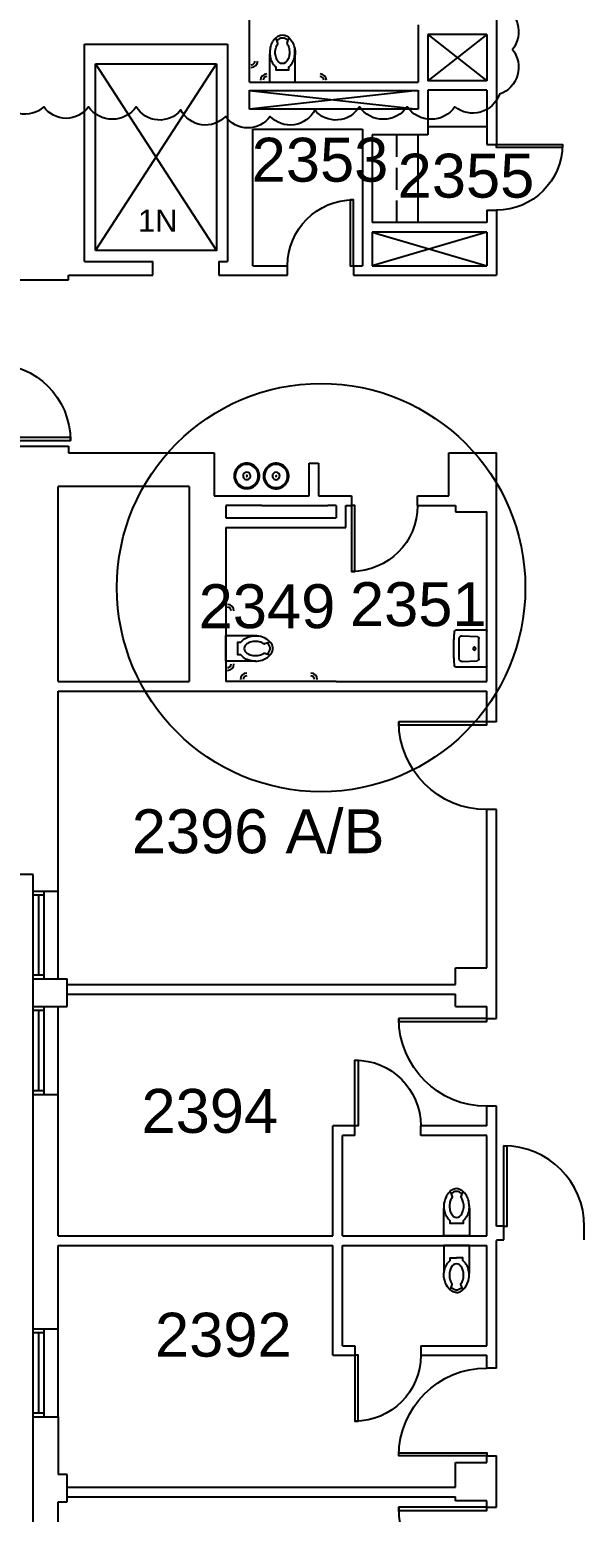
# Model space of a CAD drawing. Header units: inches. Extents: x -1132 to 7533, y -2240 to 4304.
# Drawn here: x 4698 to 5001, y 1436 to 2246 of the extents above; entities that cross this region are included whole.
import ezdxf

# ---------------------------------------------------------------- set-up
doc = ezdxf.new("R2010")
doc.units = ezdxf.units.IN
doc.header["$LTSCALE"] = 96
doc.header["$MEASUREMENT"] = 0
doc.linetypes.add('HIDDEN2', pattern=[0.1875, 0.125, -0.0625])
doc.layers.get('0').update_dxf_attribs({"linetype": 'CONTINUOUS'})
doc.layers.get('DEFPOINTS').update_dxf_attribs({"color": 31, "linetype": 'CONTINUOUS'})
for name, color, linetype in [('A-ANNO-ROOM', 4, 'CONTINUOUS'), ('A-ANNO-TEXT', 4, 'CONTINUOUS'), ('A-DOOR', 2, 'CONTINUOUS'), ('A-FLOR-CASE', 3, 'CONTINUOUS'), ('A-FLOR-CASE-UPPR', 3, 'HIDDEN2'), ('A-FLOR-EVTR', 1, 'CONTINUOUS'), ('A-FLOR-PFIX', 2, 'CONTINUOUS'), ('A-GLAZ', 2, 'CONTINUOUS'), ('A-GLAZ-SILL', 1, 'CONTINUOUS'), ('A-SHAFT', 1, 'CONTINUOUS'), ('A-WALL-FULL', 6, 'CONTINUOUS')]:
    doc.layers.add(name, color=color, linetype=linetype)
doc.styles.add('ARIAL', font='arial.ttf')

# ---------------------------------------------------------------- blocks, each defined once
blk = doc.blocks.new('P2477016')
for p, q in [((-3.6, -23.83), (-3.6, -23.83)), ((-2.5, -21.07), (-2.5, -21.07))]:
    blk.add_line(p, q)
blk.add_lwpolyline([(7, -14.88), (7, 0), (-7, 0), (-7, -14.88)])
for points in [[(-6.89, -16.21, -0.074934), (-6.34, -12.56, -0.085426), (-4.87, -9.67, -0.066386), (-3.5, -8.26), (-3.5, -6.71), (0, -6.71)], [(6.89, -16.21, 0.074934), (6.34, -12.56, 0.085426), (4.87, -9.67, 0.066386), (3.5, -8.26), (3.5, -6.71), (0, -6.71)], [(0, -25.75, -0.143932), (-2.5, -25.02, -0.107177), (-4.95, -22.56, -0.077997), (-6.43, -19.21, -0.065232), (-7, -14.88)], [(3.99, -23.72, -0.562484), (3.16, -23.53), (2.42, -21.3, -0.238976), (2.49, -20.85, 0.08035), (3.42, -18.98, 0.074934), (3.84, -16.21, 0.074934), (3.42, -13.45, 0.085426), (2.41, -11.46, 0.066386), (1.6, -10.62, 0.330534), (-1.7, -10.62, 0.066386), (-2.51, -11.46, 0.085426), (-3.52, -13.45, 0.074934), (-3.94, -16.21, 0.074934), (-3.52, -18.98, 0.08035), (-2.59, -20.85, -0.238976), (-2.52, -21.3), (-3.25, -23.5, -0.549653), (-4.07, -23.71)], [(0, -25.75, 0.143932), (2.5, -25.02, 0.107177), (4.95, -22.56, 0.077997), (6.43, -19.21, 0.065232), (7, -14.88)], [(-2.98, -22.67, 0.063273), (-1.69, -23.75, 0.143932), (0, -24.25)], [(0, -24.25, 0.143932), (1.69, -23.75, 0.059203), (2.9, -22.75)]]:
    blk.add_lwpolyline(points, format="xyb")
blk = doc.blocks.new('WC')
for p, q in [((-23.83, 5.11), (-23.83, 5.11)), ((-21.07, 4.02), (-21.07, 4.02))]:
    blk.add_line(p, q)
for points in [[(-16.21, 8.45, -0.074934), (-12.56, 7.9, -0.085426), (-9.67, 6.43, -0.066386), (-8.26, 5.06), (-6.71, 5.06), (-6.71, -1.94), (-8.26, -1.94, -0.066386), (-9.67, -3.31, -0.085426), (-12.56, -4.78, -0.111314), (-17.99, -5.2)], [(-16.4, 8.44, -0.022673), (-14.88, 8.51), (0, 8.51), (0, 4.53), (0, 1.51), (0, -1.51), (0, -5.49), (-14.88, -5.49)], [(-23.75, 5.53, 0.06085), (-25.02, 4.01, 0.143932), (-25.75, 1.51)], [(-25.75, 1.51, 0.143932), (-25.02, -0.99, 0.107177), (-22.56, -3.44, 0.077997), (-19.21, -4.92, 0.065232), (-14.88, -5.49)], [(-22.67, 4.49, 0.063273), (-23.75, 3.2, 0.143932), (-24.25, 1.51)], [(-24.25, 1.51, 0.143932), (-23.75, -0.18, 0.059203), (-22.75, -1.39)], [(-23.72, -2.48, -0.562484), (-23.53, -1.65), (-21.3, -0.91, -0.238976), (-20.85, -0.98, 0.08035), (-18.98, -1.91, 0.074934), (-16.21, -2.33, 0.074934), (-13.45, -1.91, 0.085426), (-11.46, -0.9, 0.066386), (-10.62, -0.09, 0.330534), (-10.62, 3.21, 0.066386), (-11.46, 4.02, 0.085426), (-13.45, 5.03, 0.074934), (-16.21, 5.45, 0.074934), (-18.98, 5.03, 0.08035), (-20.85, 4.1, -0.238976), (-21.3, 4.03), (-23.5, 4.76, -0.549653), (-23.71, 5.58)]]:
    blk.add_lwpolyline(points, format="xyb")
for centre, radius, start, end in [((-16.21, -3.93), 12.38, 90, 107.14164), ((-18.32, 0.47), 7.43, 126.67248, 136.57416), ((-17.04, -1.24), 9.56, 107.14164, 126.67248)]:
    blk.add_arc(centre, radius, start, end)
blk = doc.blocks.new('*U27')
for p, q in [((0, 0), (0, 0)), ((-42, 0), (-42, 0))]:
    blk.add_line(p, q)
blk.add_lwpolyline([(0, 0), (0, -42), (-1.75, -42), (-1.75, 0)], close=True)
blk.add_arc((0, 0), 42, 180, 270)
blk = doc.blocks.new('*U63')
for p, q in [((0, 0), (0, 0)), ((48, 0), (48, 0))]:
    blk.add_line(p, q)
blk.add_lwpolyline([(0, 0), (0, 48), (1.75, 48), (1.75, 0)], close=True)
blk.add_arc((0, 0), 48, 0, 90)
blk = doc.blocks.new('*U64')
for p, q in [((0, 0), (0, 0)), ((-48, 0), (-48, 0))]:
    blk.add_line(p, q)
blk.add_lwpolyline([(0, 0), (0, 48), (-1.75, 48), (-1.75, 0)], close=True)
blk.add_arc((0, 0), 48, 90, 180)
blk = doc.blocks.new('*U65')
for p, q in [((0, 0), (0, 0)), ((-36, 0), (-36, 0))]:
    blk.add_line(p, q)
blk.add_lwpolyline([(0, 0), (0, -36), (-1.75, -36), (-1.75, 0)], close=True)
blk.add_arc((0, 0), 36, 180, 270)
blk = doc.blocks.new('*U73')
for p, q in [((0, 0), (0, 0)), ((-36, 0), (-36, 0))]:
    blk.add_line(p, q)
blk.add_lwpolyline([(0, 0), (0, 36), (-1.75, 36), (-1.75, 0)], close=True)
blk.add_arc((0, 0), 36, 90, 180)
blk = doc.blocks.new('*U70')
for p, q in [((0, 0), (0, 0)), ((-46, 0), (-46, 0))]:
    blk.add_line(p, q)
blk.add_lwpolyline([(0, 0), (0, -46), (-1.75, -46), (-1.75, 0)], close=True)
blk.add_arc((0, 0), 46, 180, 270)
blk = doc.blocks.new('LAVHC4')
for p, q in [((-9.5, 0), (9.5, 0)), ((-10, -17.046589), (-10, -0.5)), ((-7.037044, -13.416795), (-6.580252, -5.19453)), ((-5.581791, -4.25), (5.581791, -4.25)), ((7.037044, -13.416795), (6.580252, -5.19453)), ((10, -0.5), (10, -17.046589)), ((-5.539354, -15), (5.539354, -15))]:
    blk.add_line(p, q)
for points in [[(-9.5, 0, 0.065543), (-9.648516, -0.019553, 0.087946), (-9.75, -0.066987, 0.043207), (-9.849429, -0.150571, 0.043207), (-9.933013, -0.25, 0.087946), (-9.980447, -0.351484, 0.065543), (-10, -0.5)], [(10, -0.5, 0.065543), (9.980447, -0.351484, 0.087946), (9.933013, -0.25, 0.043207), (9.849429, -0.150571, 0.043207), (9.75, -0.066987, 0.087946), (9.648516, -0.019553, 0.065543), (9.5, 0)], [(-5.581791, -4.25, 0.063221), (-5.869829, -4.286566, 0.085725), (-6.065686, -4.374874, 0.040781), (-6.261236, -4.53176, 0.040781), (-6.428729, -4.718307, 0.085725), (-6.527764, -4.908965, 0.063221), (-6.580252, -5.19453)], [(6.580252, -5.19453, 0.063221), (6.527764, -4.908965, 0.085725), (6.428729, -4.718307, 0.040781), (6.261236, -4.53176, 0.040781), (6.065686, -4.374874, 0.085725), (5.869829, -4.286566, 0.063221), (5.581791, -4.25)], [(-7.037044, -13.416795, 0.050866), (-7.020454, -13.776064, 0.073218), (-6.947859, -14.015861, 0.028563), (-6.762423, -14.357529, 0.050866), (-6.629034, -14.530823, 0.050866), (-6.463406, -14.673619, 0.028563), (-6.132551, -14.877722, 0.073218), (-5.897149, -14.963507, 0.050866), (-5.539354, -15)], [(5.539354, -15, 0.050866), (5.897149, -14.963507, 0.073218), (6.132551, -14.877722, 0.028563), (6.463406, -14.673619, 0.050866), (6.629034, -14.530823, 0.050866), (6.762423, -14.357529, 0.028563), (6.947859, -14.015861, 0.073218), (7.020454, -13.776064, 0.050866), (7.037044, -13.416795)], [(-10, -17.046589, 0.061553), (-9.982606, -17.187347, 0.084107), (-9.940741, -17.282697, 0.039062), (-9.865923, -17.379174, 0.039062), (-9.777011, -17.46284, 0.084107), (-9.686081, -17.513595, 0.061553), (-9.547619, -17.544316)], [(-9.547619, -17.544316, 0.007949), (-5.398899, -17.874775, 0.014949), (-3.186834, -17.949334, 0.000949), (0, -17.955385, 0.000949), (3.186834, -17.949334, 0.014949), (5.398899, -17.874775, 0.007949), (9.547619, -17.544316)], [(9.547619, -17.544316, 0.061553), (9.686081, -17.513595, 0.084107), (9.777011, -17.46284, 0.039062), (9.865923, -17.379174, 0.039062), (9.940741, -17.282697, 0.084107), (9.982606, -17.187347, 0.061553), (10, -17.046589)]]:
    blk.add_lwpolyline(points, format="xyb")
blk.add_lwpolyline([(0.704769, -7.006515, -0.043661), (0.649519, -7.125, -0.043661), (0.574533, -7.232091, -0.043661), (0.482091, -7.324533, -0.043661), (0.375, -7.399519, -0.043661), (0.256515, -7.454769, -0.043661), (0.130236, -7.488606, -0.043661), (0, -7.5, -0.043661), (-0.130236, -7.488606, -0.043661), (-0.256515, -7.454769, -0.043661), (-0.375, -7.399519, -0.043661), (-0.482091, -7.324533, -0.043661), (-0.574533, -7.232091, -0.043661), (-0.649519, -7.125, -0.043661), (-0.704769, -7.006515, -0.043661), (-0.738606, -6.880236, -0.043661), (-0.75, -6.75, -0.043661), (-0.738606, -6.619764, -0.043661), (-0.704769, -6.493485, -0.043661), (-0.649519, -6.375, -0.043661), (-0.574533, -6.267909, -0.043661), (-0.482091, -6.175467, -0.043661), (-0.375, -6.100481, -0.043661), (-0.256515, -6.045231, -0.043661), (-0.130236, -6.011394, -0.043661), (0, -6, -0.043661), (0.130236, -6.011394, -0.043661), (0.256515, -6.045231, -0.043661), (0.375, -6.100481, -0.043661), (0.482091, -6.175467, -0.043661), (0.574533, -6.267909, -0.043661), (0.649519, -6.375, -0.043661), (0.704769, -6.493485, -0.043661), (0.738606, -6.619764, -0.043661), (0.75, -6.75, -0.043661), (0.738606, -6.880236, -0.043661)], format="xyb", close=True)
blk = doc.blocks.new('*U901')
for p, q in [((0, 0), (0, 0)), ((36, 0), (36, 0))]:
    blk.add_line(p, q)
blk.add_lwpolyline([(0, 0), (0, -36), (1.75, -36), (1.75, 0)], close=True)
blk.add_arc((0, 0), 36, 270, 0)
blk = doc.blocks.new('*U67')
for p, q in [((0, 0), (0, 0)), ((36, 0), (36, 0))]:
    blk.add_line(p, q)
blk.add_lwpolyline([(0, 0), (0, 36), (1.75, 36), (1.75, 0)], close=True)
blk.add_arc((0, 0), 36, 0, 90)

msp = doc.modelspace()

# ---------------------------------------------------------------- linework, layer by layer
at = {"layer": 'A-DOOR'}
msp.add_line((5001.05, 1584.64), (5001.05, 1592.14), dxfattribs=at)
at = {"layer": 'A-FLOR-CASE'}
for p, q in [((4910.3, 2140.15), (4910.3, 2188.15)), ((4947.8, 2192.4), (4915.55, 2192.4))]:
    msp.add_line(p, q, dxfattribs=at)
at = {"layer": 'A-FLOR-CASE-UPPR'}
msp.add_line((4898.8, 2140.15), (4898.8, 2188.15), dxfattribs=at)
at = {"layer": 'A-FLOR-EVTR'}
for p, q in [((4734.3, 2124.87), (4734.3, 2226.89)), ((4734.3, 2226.89), (4800.3, 2226.89)), ((4734.3, 2124.87), (4800.3, 2226.89)), ((4734.3, 2226.89), (4800.3, 2124.87))]:
    msp.add_line(p, q, dxfattribs=at)
msp.add_lwpolyline([(4800.3, 2226.89), (4800.3, 2124.9), (4734.3, 2124.9)], dxfattribs=at)
at = {"layer": 'A-FLOR-PFIX'}
for points in [[(4829.36, 2233.11, 0.074934), (4829.91, 2229.46, 0.085426), (4831.38, 2226.57, 0.066386), (4832.75, 2225.17), (4832.75, 2223.61), (4839.75, 2223.61), (4839.75, 2225.17, 0.066386), (4841.12, 2226.57, 0.085426), (4842.59, 2229.46, 0.111314), (4843.01, 2234.89)], [(4840.29, 2240.62, 0.562484), (4839.46, 2240.43), (4838.73, 2238.2, 0.238976), (4838.79, 2237.76, -0.08035), (4839.72, 2235.88, -0.074934), (4840.14, 2233.11, -0.074934), (4839.72, 2230.35, -0.085426), (4838.72, 2228.36, -0.066386), (4837.9, 2227.53, -0.330534), (4834.6, 2227.53, -0.066386), (4833.79, 2228.36, -0.085426), (4832.78, 2230.35, -0.074934), (4832.36, 2233.11, -0.074934), (4832.78, 2235.88, -0.08035), (4833.71, 2237.76, 0.238976), (4833.78, 2238.2), (4833.05, 2240.41, 0.549653), (4832.23, 2240.61)], [(4832.28, 2240.65, -0.06085), (4833.8, 2241.92, -0.143932), (4836.3, 2242.65)], [(4833.32, 2239.57, -0.063273), (4834.61, 2240.66, -0.143932), (4836.3, 2241.15)], [(4836.3, 2242.65, -0.143932), (4838.8, 2241.92, -0.107177), (4841.25, 2239.47, -0.077997), (4842.73, 2236.11, -0.065232), (4843.3, 2231.78)], [(4836.3, 2241.15, -0.143932), (4837.99, 2240.66, -0.059203), (4839.2, 2239.65)], [(4829.37, 2233.3, 0.022673), (4829.3, 2231.78), (4829.3, 2216.9), (4833.28, 2216.9), (4836.3, 2216.9), (4839.32, 2216.9), (4843.3, 2216.9), (4843.3, 2231.78)], [(4821.7, 1900.72, -0.022673), (4820.17, 1900.65), (4805.3, 1900.65), (4805.3, 1904.63), (4805.3, 1907.65), (4805.3, 1910.67), (4805.3, 1914.65), (4820.17, 1914.65)], [(4821.51, 1900.71, -0.074934), (4817.86, 1901.26, -0.085426), (4814.97, 1902.73, -0.066386), (4813.56, 1904.1), (4812.01, 1904.1), (4812.01, 1911.1), (4813.56, 1911.1, -0.066386), (4814.97, 1912.47, -0.085426), (4817.86, 1913.94, -0.111314), (4823.29, 1914.36)], [(4829.02, 1911.64, -0.562484), (4828.83, 1910.81), (4826.6, 1910.08, -0.238976), (4826.15, 1910.14, 0.08035), (4824.28, 1911.07, 0.074934), (4821.51, 1911.49, 0.074934), (4818.75, 1911.07, 0.085426), (4816.76, 1910.07, 0.066386), (4815.92, 1909.25, 0.330534), (4815.92, 1905.95, 0.066386), (4816.76, 1905.14, 0.085426), (4818.75, 1904.13, 0.074934), (4821.51, 1903.71, 0.074934), (4824.28, 1904.13, 0.08035), (4826.15, 1905.06, -0.238976), (4826.6, 1905.13), (4828.8, 1904.4, -0.549653), (4829.01, 1903.58)], [(4831.05, 1907.65, 0.143932), (4830.31, 1910.15, 0.107177), (4827.86, 1912.6, 0.077997), (4824.51, 1914.08, 0.065232), (4820.17, 1914.65)], [(4827.97, 1904.68, 0.063273), (4829.05, 1905.97, 0.143932), (4829.55, 1907.65)], [(4829.55, 1907.65, 0.143932), (4829.05, 1909.34, 0.059203), (4828.05, 1910.55)], [(4829.05, 1903.63, 0.06085), (4830.31, 1905.15, 0.143932), (4831.05, 1907.65)]]:
    msp.add_lwpolyline(points, format="xyb", dxfattribs=at)
at = {"layer": 'A-FLOR-PFIX', "flags": 128}
for points in [[(4823.73, 2001.81), (4823.73, 2002.09), (4823.71, 2002.37), (4823.68, 2002.64), (4823.65, 2002.92), (4823.6, 2003.19), (4823.54, 2003.46), (4823.47, 2003.73), (4823.38, 2004), (4823.29, 2004.26), (4823.19, 2004.51), (4823.08, 2004.77), (4822.95, 2005.02), (4822.82, 2005.26), (4822.68, 2005.5), (4822.53, 2005.73), (4822.37, 2005.96), (4822.2, 2006.18), (4822.02, 2006.39), (4821.83, 2006.59), (4821.64, 2006.79), (4821.44, 2006.98), (4821.23, 2007.16), (4821.01, 2007.33), (4820.78, 2007.5), (4820.55, 2007.65), (4820.32, 2007.8), (4820.08, 2007.94), (4819.83, 2008.06), (4819.58, 2008.18), (4819.32, 2008.28), (4819.06, 2008.38), (4818.8, 2008.47), (4818.53, 2008.54), (4818.26, 2008.6), (4817.99, 2008.66), (4817.71, 2008.7), (4817.44, 2008.73), (4817.16, 2008.75), (4816.88, 2008.76), (4816.61, 2008.76), (4816.33, 2008.74), (4816.05, 2008.72), (4815.78, 2008.68), (4815.51, 2008.64), (4815.23, 2008.58), (4814.97, 2008.51), (4814.7, 2008.43), (4814.44, 2008.35), (4814.18, 2008.25), (4813.92, 2008.14), (4813.67, 2008.02), (4813.43, 2007.89), (4813.19, 2007.75), (4812.95, 2007.6), (4812.73, 2007.44), (4812.51, 2007.27), (4812.29, 2007.1), (4812.08, 2006.91), (4811.88, 2006.72), (4811.69, 2006.52), (4811.51, 2006.31), (4811.33, 2006.1), (4811.17, 2005.87), (4811.01, 2005.65), (4810.86, 2005.41), (4810.72, 2005.17), (4810.59, 2004.92), (4810.48, 2004.67), (4810.37, 2004.42), (4810.27, 2004.16), (4810.18, 2003.9), (4810.1, 2003.63), (4810.04, 2003.36), (4809.98, 2003.09), (4809.93, 2002.82), (4809.9, 2002.54), (4809.88, 2002.26), (4809.87, 2001.99), (4809.86, 2001.84)], [(4839.73, 2001.78), (4839.73, 2002.06), (4839.71, 2002.34), (4839.68, 2002.61), (4839.65, 2002.89), (4839.6, 2003.16), (4839.54, 2003.43), (4839.47, 2003.7), (4839.38, 2003.97), (4839.29, 2004.23), (4839.19, 2004.49), (4839.08, 2004.74), (4838.95, 2004.99), (4838.82, 2005.23), (4838.68, 2005.47), (4838.53, 2005.7), (4838.37, 2005.93), (4838.2, 2006.15), (4838.02, 2006.36), (4837.83, 2006.57), (4837.64, 2006.76), (4837.44, 2006.95), (4837.23, 2007.13), (4837.01, 2007.31), (4836.78, 2007.47), (4836.55, 2007.63), (4836.32, 2007.77), (4836.08, 2007.91), (4835.83, 2008.03), (4835.58, 2008.15), (4835.32, 2008.26), (4835.06, 2008.35), (4834.8, 2008.44), (4834.53, 2008.51), (4834.26, 2008.58), (4833.99, 2008.63), (4833.71, 2008.67), (4833.44, 2008.7), (4833.16, 2008.72), (4832.88, 2008.73), (4832.61, 2008.73), (4832.33, 2008.72), (4832.05, 2008.69), (4831.78, 2008.66), (4831.51, 2008.61), (4831.23, 2008.55), (4830.97, 2008.48), (4830.7, 2008.41), (4830.44, 2008.32), (4830.18, 2008.22), (4829.92, 2008.11), (4829.67, 2007.99), (4829.43, 2007.86), (4829.19, 2007.72), (4828.95, 2007.57), (4828.73, 2007.41), (4828.51, 2007.24), (4828.29, 2007.07), (4828.08, 2006.88), (4827.88, 2006.69), (4827.69, 2006.49), (4827.51, 2006.28), (4827.33, 2006.07), (4827.17, 2005.85), (4827.01, 2005.62), (4826.86, 2005.38), (4826.72, 2005.14), (4826.59, 2004.9), (4826.48, 2004.65), (4826.37, 2004.39), (4826.27, 2004.13), (4826.18, 2003.87), (4826.1, 2003.6), (4826.04, 2003.33), (4825.98, 2003.06), (4825.93, 2002.79), (4825.9, 2002.51), (4825.88, 2002.24), (4825.87, 2001.96), (4825.86, 2001.81)], [(4809.86, 2001.84), (4809.87, 2001.56), (4809.88, 2001.28), (4809.91, 2001.01), (4809.95, 2000.73), (4810, 2000.46), (4810.06, 2000.19), (4810.13, 1999.92), (4810.21, 1999.66), (4810.3, 1999.39), (4810.41, 1999.14), (4810.52, 1998.88), (4810.64, 1998.63), (4810.77, 1998.39), (4810.92, 1998.15), (4811.07, 1997.92), (4811.23, 1997.69), (4811.4, 1997.47), (4811.58, 1997.26), (4811.76, 1997.06), (4811.96, 1996.86), (4812.16, 1996.67), (4812.37, 1996.49), (4812.59, 1996.32), (4812.81, 1996.15), (4813.04, 1996), (4813.28, 1995.85), (4813.52, 1995.72), (4813.77, 1995.59), (4814.02, 1995.47), (4814.27, 1995.37), (4814.53, 1995.27), (4814.8, 1995.19), (4815.06, 1995.11), (4815.33, 1995.05), (4815.61, 1994.99), (4815.88, 1994.95), (4816.16, 1994.92), (4816.43, 1994.9), (4816.71, 1994.89), (4816.99, 1994.89), (4817.26, 1994.91), (4817.54, 1994.93), (4817.82, 1994.97), (4818.09, 1995.01), (4818.36, 1995.07), (4818.63, 1995.14), (4818.9, 1995.22), (4819.16, 1995.31), (4819.42, 1995.41), (4819.67, 1995.52), (4819.92, 1995.64), (4820.17, 1995.76), (4820.41, 1995.9), (4820.64, 1996.05), (4820.87, 1996.21), (4821.09, 1996.38), (4821.3, 1996.56), (4821.51, 1996.74), (4821.71, 1996.93), (4821.9, 1997.13), (4822.09, 1997.34), (4822.26, 1997.56), (4822.43, 1997.78), (4822.58, 1998.01), (4822.73, 1998.24), (4822.87, 1998.48), (4823, 1998.73), (4823.12, 1998.98), (4823.23, 1999.23), (4823.33, 1999.49), (4823.42, 1999.75), (4823.49, 2000.02), (4823.56, 2000.29), (4823.62, 2000.56), (4823.66, 2000.83), (4823.69, 2001.11), (4823.72, 2001.39), (4823.73, 2001.66), (4823.73, 2001.81)], [(4825.86, 2001.81), (4825.87, 2001.53), (4825.88, 2001.26), (4825.91, 2000.98), (4825.95, 2000.7), (4826, 2000.43), (4826.06, 2000.16), (4826.13, 1999.89), (4826.21, 1999.63), (4826.3, 1999.37), (4826.41, 1999.11), (4826.52, 1998.85), (4826.64, 1998.61), (4826.77, 1998.36), (4826.92, 1998.12), (4827.07, 1997.89), (4827.23, 1997.67), (4827.4, 1997.45), (4827.58, 1997.23), (4827.76, 1997.03), (4827.96, 1996.83), (4828.16, 1996.64), (4828.37, 1996.46), (4828.59, 1996.29), (4828.81, 1996.12), (4829.04, 1995.97), (4829.28, 1995.82), (4829.52, 1995.69), (4829.77, 1995.56), (4830.02, 1995.44), (4830.27, 1995.34), (4830.53, 1995.24), (4830.8, 1995.16), (4831.06, 1995.08), (4831.33, 1995.02), (4831.61, 1994.97), (4831.88, 1994.92), (4832.16, 1994.89), (4832.43, 1994.87), (4832.71, 1994.86), (4832.99, 1994.87), (4833.26, 1994.88), (4833.54, 1994.9), (4833.82, 1994.94), (4834.09, 1994.98), (4834.36, 1995.04), (4834.63, 1995.11), (4834.9, 1995.19), (4835.16, 1995.28), (4835.42, 1995.38), (4835.67, 1995.49), (4835.92, 1995.61), (4836.17, 1995.74), (4836.41, 1995.88), (4836.64, 1996.03), (4836.87, 1996.18), (4837.09, 1996.35), (4837.3, 1996.53), (4837.51, 1996.71), (4837.71, 1996.9), (4837.9, 1997.1), (4838.09, 1997.31), (4838.26, 1997.53), (4838.43, 1997.75), (4838.58, 1997.98), (4838.73, 1998.21), (4838.87, 1998.45), (4839, 1998.7), (4839.12, 1998.95), (4839.23, 1999.2), (4839.33, 1999.46), (4839.42, 1999.73), (4839.49, 1999.99), (4839.56, 2000.26), (4839.62, 2000.53), (4839.66, 2000.81), (4839.69, 2001.08), (4839.72, 2001.36), (4839.73, 2001.64), (4839.73, 2001.78)]]:
    msp.add_lwpolyline(points, dxfattribs=at)
at = {"layer": 'A-FLOR-PFIX'}
for centre, radius, start, end in [((4841.74, 2233.11), 12.38, 162.85836, 180), ((4839.05, 2233.95), 9.56, 143.32752, 162.85836), ((4837.34, 2235.22), 7.43, 133.42584, 143.32752), ((4819.3, 2228.4), 3.5, 270, 0), ((4819.3, 2228.4), 2, 270, 0), ((4827.8, 2217.9), 3.5, 90, 180), ((4827.8, 2217.9), 2, 90, 180), ((4856.8, 2217.9), 3.5, 0, 90), ((4856.8, 2217.9), 2, 0, 90), ((4816.8, 2001.83), 6.41, 359.89841, 179.89841), ((4816.8, 2001.83), 6.32, 359.89841, 179.89841), ((4832.8, 2001.8), 6.41, 359.89841, 179.89841), ((4832.8, 2001.8), 6.32, 359.89841, 179.89841), ((4816.8, 2001.83), 6.41, 179.89841, 359.89841), ((4816.8, 2001.83), 6.32, 179.89841, 359.89841), ((4816.8, 2001.83), 2.03, 359.89841, 179.89841), ((4816.8, 2001.83), 2.03, 179.89841, 359.89841), ((4816.8, 2001.83), 0.25, 359.89841, 179.89841), ((4816.8, 2001.83), 0.25, 179.89841, 359.89841), ((4832.8, 2001.8), 6.41, 179.89841, 359.89841), ((4832.8, 2001.8), 6.32, 179.89841, 359.89841), ((4832.8, 2001.8), 2.03, 359.89841, 179.89841), ((4832.8, 2001.8), 2.03, 179.89841, 359.89841), ((4832.8, 2001.8), 0.25, 359.89841, 179.89841), ((4832.8, 2001.8), 0.25, 179.89841, 359.89841), ((4806.3, 1928.15), 3.5, 0, 90), ((4806.3, 1928.15), 2, 0, 90), ((4822.34, 1910.4), 9.56, 287.14164, 306.67248), ((4823.62, 1908.69), 7.43, 306.67248, 316.57416), ((4806.3, 1899.15), 3.5, 270, 0), ((4806.3, 1899.15), 2, 270, 0), ((4821.51, 1913.1), 12.38, 270, 287.14164), ((4816.8, 1890.65), 3.5, 90, 180), ((4816.8, 1890.65), 2, 90, 180), ((4851.8, 1890.65), 3.5, 0, 90), ((4851.8, 1890.65), 2, 0, 90)]:
    msp.add_arc(centre, radius, start, end, dxfattribs=at)
at = {"layer": 'A-GLAZ'}
for p, q in [((4700.3, 1729.15), (4700.3, 1773.16)), ((4703.3, 1729.15), (4703.3, 1773.16)), ((4706.3, 1729.15), (4706.3, 1773.16)), ((4700.3, 1666.16), (4700.3, 1710.14)), ((4703.3, 1666.16), (4703.3, 1710.14)), ((4706.3, 1666.16), (4706.3, 1710.14)), ((4700.3, 1490.15), (4700.3, 1534.16)), ((4703.3, 1490.15), (4703.3, 1534.16)), ((4706.3, 1490.15), (4706.3, 1534.16))]:
    msp.add_line(p, q, dxfattribs=at)
at = {"layer": 'A-GLAZ-SILL'}
for p, q in [((4713.8, 1727.15), (4713.8, 1775.16)), ((4713.8, 1664.16), (4713.8, 1712.15)), ((4713.8, 1488.15), (4713.8, 1536.16))]:
    msp.add_line(p, q, dxfattribs=at)
at = {"layer": 'A-SHAFT'}
for points in [[(4915.55, 2242.9), (4947.8, 2217.65)], [(4947.8, 2242.9), (4915.55, 2217.65)], [(4818.3, 2212.28), (4910.3, 2202.15)], [(4910.06, 2212.28), (4818.3, 2202.15)], [(4885.3, 2134.9), (4947.8, 2116.65)], [(4947.8, 2134.9), (4885.3, 2116.65)]]:
    msp.add_lwpolyline(points, dxfattribs=at)
at = {"layer": 'A-WALL-FULL'}
for p, q in [((4818.3, 2216.9), (4818.3, 2350.15)), ((4953.05, 2310.4), (4953.05, 2182.9)), ((4910.3, 2248.15), (4910.3, 2216.9)), ((4947.8, 2242.9), (4915.55, 2242.9)), ((4915.55, 2242.9), (4915.55, 2217.65)), ((4947.8, 2242.9), (4947.8, 2217.65)), ((4728.3, 2118.9), (4728.3, 2237.64)), ((4728.3, 2237.64), (4806.3, 2237.64)), ((4806.3, 2237.64), (4806.3, 2118.9)), ((4818.3, 2216.9), (4910.3, 2216.9)), ((4818.3, 2202.15), (4818.3, 2212.4)), ((4818.3, 2212.28), (4910.06, 2212.28)), ((4910.3, 2212.4), (4910.3, 2202.15)), ((4947.8, 2217.65), (4915.55, 2217.65)), ((4915.55, 2212.4), (4915.55, 2188.15)), ((4947.8, 2212.4), (4915.55, 2212.4)), ((4947.8, 2212.4), (4947.8, 2182.9)), ((4910.3, 2202.15), (4818.3, 2202.15)), ((4820.05, 2191.15), (4880.05, 2191.15)), ((4820.05, 2116.65), (4820.05, 2191.12)), ((4880.05, 2191.15), (4880.05, 2116.65)), ((4885.3, 2188.15), (4885.3, 2140.15)), ((4915.55, 2188.15), (4885.3, 2188.15)), ((4947.8, 2182.9), (4953.05, 2182.9)), ((4947.8, 2146.9), (4947.8, 2140.15)), ((4947.8, 2146.9), (4953.05, 2146.9)), ((4953.05, 2146.9), (4953.05, 2111.4)), ((4947.8, 2140.15), (4885.3, 2140.15)), ((4885.3, 2134.9), (4885.3, 2116.65)), ((4947.8, 2134.9), (4885.3, 2134.9)), ((4947.8, 2134.9), (4947.8, 2116.65)), ((4728.3, 2118.9), (4765.55, 2118.9)), ((4765.55, 2111.4), (4765.55, 2118.9)), ((4801.55, 2118.9), (4801.55, 2111.4)), ((4801.55, 2118.9), (4806.3, 2118.9)), ((4820.05, 2116.65), (4839.05, 2116.65)), ((4839.05, 2111.4), (4839.05, 2116.65)), ((4875.05, 2116.65), (4880.05, 2116.65)), ((4875.05, 2116.65), (4875.05, 2111.4)), ((4885.3, 2116.65), (4947.8, 2116.65)), ((4678.55, 2108.9), (4719.55, 2108.9)), ((4719.55, 2111.4), (4765.55, 2111.4)), ((4719.55, 2108.9), (4719.55, 2111.4)), ((4801.55, 2111.4), (4839.05, 2111.4)), ((4875.05, 2111.4), (4953.05, 2111.4)), ((4678.55, 2018.15), (4719.55, 2018.15)), ((4719.55, 2018.15), (4719.55, 2014.4)), ((4719.55, 2014.4), (4799.05, 2014.4)), ((4799.05, 2014.4), (4799.05, 1990.9)), ((4850.8, 1990.9), (4850.8, 2008.78)), ((4850.8, 2008.78), (4856.05, 2008.78)), ((4856.05, 2008.78), (4856.05, 1990.9)), ((4927.05, 1990.9), (4927.05, 2014.4)), ((4927.05, 2014.4), (4953.05, 2014.4)), ((4953.05, 1867.62), (4953.05, 2014.4)), ((4785.3, 1996.12), (4713.8, 1996.12)), ((4713.8, 1889.65), (4713.8, 1996.12)), ((4785.3, 1996.12), (4785.3, 1889.65)), ((4799.05, 1990.9), (4850.8, 1990.9)), ((4825.05, 1985.65), (4805.3, 1985.65)), ((4805.3, 1985.53), (4805.3, 1978.9)), ((4825.05, 1985.65), (4861.05, 1985.65)), ((4856.05, 1990.9), (4861.05, 1990.9)), ((4861.05, 1990.9), (4874.05, 1990.9)), ((4865.55, 1985.65), (4861.05, 1985.65)), ((4865.55, 1985.65), (4865.55, 1978.9)), ((4870.8, 1973.65), (4870.8, 1985.65)), ((4870.8, 1985.65), (4874.05, 1985.65)), ((4874.05, 1990.9), (4874.05, 1985.65)), ((4910.05, 1985.65), (4910.05, 1990.9)), ((4910.05, 1990.9), (4927.05, 1990.9)), ((4910.05, 1985.65), (4930.82, 1985.65)), ((4930.82, 1985.65), (4930.82, 1982.2)), ((4805.3, 1978.9), (4865.55, 1978.9)), ((4930.82, 1982.2), (4947.8, 1982.2)), ((4947.8, 1889.65), (4947.8, 1982.2)), ((4805.3, 1973.65), (4870.8, 1973.65)), ((4805.3, 1973.65), (4805.3, 1889.53)), ((4713.8, 1889.65), (4785.3, 1889.65)), ((4865.55, 1889.65), (4805.3, 1889.53)), ((4865.55, 1889.65), (4947.8, 1889.65)), ((4713.8, 1775.16), (4713.8, 1884.4)), ((4713.8, 1884.4), (4947.8, 1884.4)), ((4947.8, 1867.62), (4947.8, 1884.4)), ((4953.05, 1867.62), (4947.8, 1867.62)), ((4953.05, 1819.62), (4947.8, 1819.62)), ((4947.8, 1733.17), (4947.8, 1819.62)), ((4953.05, 1705.62), (4953.05, 1819.62)), ((4700.31, 1784.15), (4577.07, 1784.15)), ((4700.31, 1773.16), (4700.31, 1784.15)), ((4700.3, 1775.16), (4713.8, 1775.16)), ((4700.31, 1773.16), (4706.3, 1773.16)), ((4706.3, 1773.16), (4706.3, 1775.16)), ((4930.82, 1733.17), (4947.8, 1733.17)), ((4930.82, 1724.15), (4930.82, 1733.17)), ((4700.3, 1727.15), (4718.8, 1727.15)), ((4706.3, 1729.15), (4700.31, 1729.15)), ((4700.31, 1710.14), (4700.31, 1729.15)), ((4706.3, 1727.15), (4706.3, 1729.15)), ((4718.8, 1712.15), (4718.8, 1727.15)), ((4718.8, 1724.15), (4930.82, 1724.15)), ((4718.8, 1718.9), (4930.82, 1718.9)), ((4930.82, 1712.17), (4930.82, 1718.9)), ((4700.31, 1712.15), (4718.8, 1712.15)), ((4700.31, 1710.14), (4706.3, 1710.14)), ((4706.3, 1710.14), (4706.3, 1712.15)), ((4930.82, 1712.17), (4947.8, 1712.17)), ((4947.8, 1705.62), (4947.8, 1712.17)), ((4947.8, 1705.62), (4953.05, 1705.62)), ((4700.3, 1322.14), (4700.31, 1666.16)), ((4700.3, 1664.16), (4713.8, 1664.16)), ((4706.3, 1666.16), (4700.31, 1666.16)), ((4706.3, 1664.16), (4706.3, 1666.16)), ((4713.8, 1586.9), (4713.8, 1664.16)), ((4953.05, 1657.62), (4947.8, 1657.62)), ((4947.8, 1646.9), (4947.8, 1657.62)), ((4953.05, 1592.14), (4953.05, 1657.62)), ((4863.8, 1586.9), (4863.8, 1646.9)), ((4875.8, 1646.9), (4863.8, 1646.9)), ((4875.8, 1641.65), (4875.8, 1646.9)), ((4947.8, 1646.9), (4911.8, 1646.9)), ((4911.8, 1641.65), (4911.8, 1646.9)), ((4869.05, 1586.9), (4869.05, 1641.65)), ((4875.8, 1641.65), (4869.05, 1641.65)), ((4947.8, 1641.65), (4911.8, 1641.65)), ((4947.8, 1586.9), (4947.8, 1641.65)), ((4713.8, 1586.9), (4863.8, 1586.9)), ((4869.05, 1586.9), (4947.8, 1586.9)), ((4957.05, 1592.14), (4953.05, 1592.14)), ((4957.05, 1584.64), (4957.05, 1592.14)), ((4713.8, 1581.65), (4863.8, 1581.65)), ((4713.8, 1536.16), (4713.8, 1581.65)), ((4863.8, 1521.65), (4863.8, 1581.65)), ((4869.05, 1526.9), (4869.05, 1581.65)), ((4869.05, 1581.65), (4947.8, 1581.65)), ((4947.8, 1526.9), (4947.8, 1581.65)), ((4953.05, 1584.64), (4957.05, 1584.64)), ((4953.05, 1514.65), (4953.05, 1584.28)), ((4700.3, 1536.16), (4713.8, 1536.16)), ((4700.3, 1534.16), (4706.3, 1534.16)), ((4706.3, 1534.16), (4706.3, 1536.16)), ((4869.05, 1526.9), (4875.8, 1526.9)), ((4875.8, 1526.9), (4875.8, 1521.65)), ((4911.8, 1526.9), (4947.8, 1526.9)), ((4911.8, 1526.9), (4911.8, 1521.65)), ((4863.8, 1521.65), (4875.8, 1521.65)), ((4911.8, 1521.65), (4947.8, 1521.65)), ((4947.8, 1514.65), (4947.8, 1521.65)), ((4953.05, 1514.65), (4947.8, 1514.65)), ((4706.3, 1490.15), (4700.3, 1490.15)), ((4706.3, 1488.15), (4706.3, 1490.15)), ((4700.3, 1488.15), (4713.8, 1488.15)), ((4713.8, 1488.15), (4713.8, 1456.65)), ((4947.8, 1466.71), (4953.05, 1466.71)), ((4947.8, 1463.17), (4947.8, 1466.71)), ((4953.05, 1438.65), (4953.05, 1466.71)), ((4930.81, 1449.65), (4930.81, 1463.17)), ((4930.81, 1463.17), (4947.8, 1463.17)), ((4718.8, 1456.65), (4713.8, 1456.65)), ((4718.8, 1441.65), (4718.8, 1456.65)), ((4718.8, 1449.65), (4930.81, 1449.65)), ((4713.8, 1410.15), (4713.8, 1441.65)), ((4713.8, 1441.65), (4718.8, 1441.65)), ((4718.8, 1444.4), (4930.81, 1444.4)), ((4930.81, 1442.16), (4930.81, 1444.4)), ((4947.8, 1442.16), (4930.81, 1442.16)), ((4947.8, 1438.65), (4947.8, 1442.16)), ((4947.8, 1438.65), (4953.05, 1438.65))]:
    msp.add_line(p, q, dxfattribs=at)
at = {"layer": 'DEFPOINTS'}
msp.add_lwpolyline([(4954.8, 2259.05, -0.520567), (4961.76, 2234.7, -0.520567), (4961.76, 2234.7, -0.520567), (4954.8, 2210.36, -0.520567), (4954.8, 2210.36, -0.520567), (4930.45, 2203.41, -0.520567), (4930.45, 2203.41, -0.520567), (4904.35, 2203.41, -0.520567), (4904.35, 2203.41, -0.520567), (4878.26, 2203.41, -0.520567), (4878.26, 2203.41, -0.520567), (4853.9, 2201.67, -0.520567), (4853.9, 2201.67, -0.520567), (4829.55, 2198.19, -0.520567), (4829.55, 2198.19, -0.520567), (4805.2, 2198.19, -0.520567), (4805.2, 2198.19, -0.520567), (4780.84, 2201.67, -0.520567), (4780.84, 2201.67, -0.520567), (4756.49, 2203.41, -0.520567), (4756.49, 2203.41, -0.520567), (4730.39, 2203.41, -0.520567), (4730.39, 2203.41, -0.520567), (4706.04, 2203.41, -0.520567), (4706.04, 2203.41, -0.520567), (4681.69, 2208.62, -0.520567)], format="xyb", dxfattribs=at)
msp.add_circle((4857.38, 1940.86), 111.46, dxfattribs=at)

# ---------------------------------------------------------------- block references
at = {"layer": 'A-DOOR', "xscale": -1, "rotation": 90}
for name, p in [('*U901', (4953.05, 2182.9)), ('*U27', (4678.55, 2021.15)), ('*U63', (4947.8, 1867.62)), ('*U63', (4947.8, 1705.62)), ('*U64', (4947.8, 1466.71)), ('*U63', (4947.8, 1438.65))]:
    msp.add_blockref(name, p, dxfattribs=at)
at = {"layer": 'A-DOOR', "xscale": -1}
for name, p in [('*U67', (4875.05, 2116.65)), ('*U65', (4874.05, 1985.65)), ('*U73', (4875.8, 1646.9)), ('*U65', (4875.8, 1521.65))]:
    msp.add_blockref(name, p, dxfattribs=at)
at = {"layer": 'A-DOOR', "xscale": 0.9565217391300394, "yscale": 0.9565217391300394, "zscale": 0.9565217391300394, "rotation": 179.9999999999999}
msp.add_blockref('*U70', (4957.05, 1592.08), dxfattribs=at)
at = {"layer": 'A-FLOR-PFIX', "xscale": -1, "rotation": 269.9999999999999}
msp.add_blockref('LAVHC4', (4947.8, 1907.53), dxfattribs=at)
at = {"layer": 'A-FLOR-PFIX', "rotation": 270}
msp.add_blockref('WC', (4929.79, 1586.9), dxfattribs=at)
at = {"layer": 'A-FLOR-PFIX'}
msp.add_blockref('P2477016', (4931.31, 1581.65), dxfattribs=at)

# ---------------------------------------------------------------- texts
at = {"layer": 'A-ANNO-ROOM', "style": 'ARIAL'}
for s, p in [('2353', (4819.49, 2162.5)), ('2355', (4899.17, 2153.79)), ('2351', (4873.13, 1919.81)), ('2349', (4790.55, 1918.7)), ('2396 A/B', (4754.06, 1795.8)), ('2394', (4759.33, 1643.1)), ('2392', (4766.73, 1520.91))]:
    msp.add_text(s, height=24, dxfattribs=at).set_placement(p)
at = {"layer": 'A-ANNO-TEXT', "insert": (4768.2, 2141.24), "char_height": 12, "width": 38.5154, "attachment_point": 5, "style": 'ARIAL'}
msp.add_mtext('1N', dxfattribs=at)

doc.saveas('drawing.dxf')
